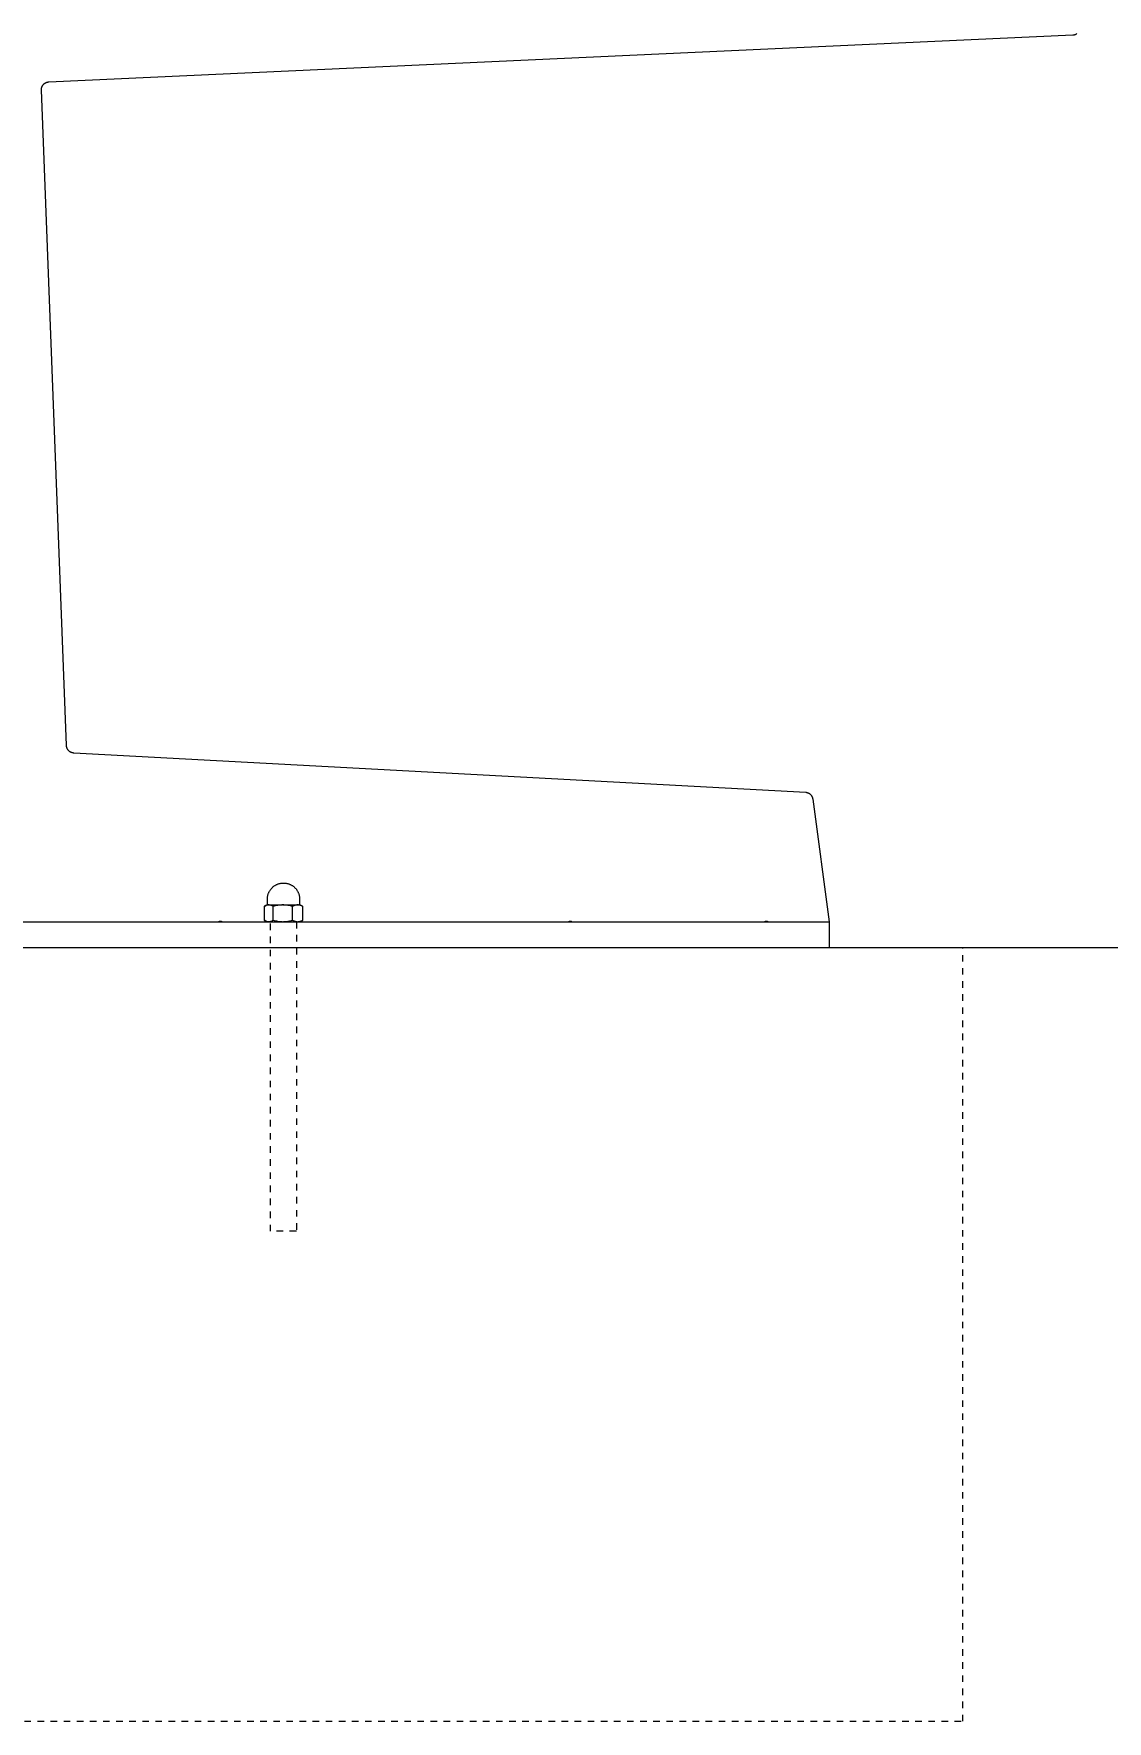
# Model space of a CAD drawing. Header units: inches. Extents: x -6 to 177, y -6 to 113.
# Drawn here: x 88.08 to 104.47, y 55.73 to 81.5 of the extents above; entities that cross this region are included whole.
import ezdxf

# ---------------------------------------------------------------- set-up
doc = ezdxf.new("R2010")
doc.units = ezdxf.units.IN
doc.linetypes.add('HIDDEN', pattern=[1.905, 1.27, -0.635])
for name, color, linetype, lineweight in [('ZANO_R', 7, 'Continuous', 0), ('ZANO_R_przerywana', 250, 'HIDDEN', 0), ('ZANO_W', 1, 'Continuous', 0)]:
    doc.layers.add(name, color=color, linetype=linetype, lineweight=lineweight)
doc.styles.get("Standard").update_dxf_attribs({"font": 'arial.ttf'})
doc.dimstyles.new('amerykanie', dxfattribs={"dimtxt": 50, "dimasz": 50, "dimexe": 0.5, "dimexo": 0.5, "dimgap": 1, "dimtad": 1, "dimdec": 0, "dimzin": 0, "dimlunit": 5, "dimtxsty": 'Standard', "dimcen": 0.09, "dimclrd": 1, "dimclre": 1, "dimclrt": 1, "dimazin": 0, "dimtfac": 1, "dimtdec": 0, "dimtmove": 0, "dimatfit": 3, "dimfxl": 1, "dimtzin": 0, "dimarcsym": 1})

# ---------------------------------------------------------------- blocks, each defined once
blk = doc.blocks.new('*D360')
at = {"layer": 'ZANO_W', "color": 1, "lineweight": -2}
blk.add_line((85.094, 70.683), (84.913, 72.026), dxfattribs=at)
blk.add_arc((85.514, 67.546), 4.02, 111.9318, 165.7101, dxfattribs=at)
at = {"layer": 'ZANO_W', "color": 1}
for points in [[(84.055, 71.114), (83.97, 71.436), (84.98, 71.53)], [(81.453, 68.559), (81.784, 68.518), (81.494, 67.546)]]:
    blk.add_solid(points, dxfattribs=at)
at = {"layer": 'ZANO_W', "color": 1, "insert": (81.372, 72.037), "char_height": 1.625, "attachment_point": 5}
blk.add_mtext("82%%d21'", dxfattribs=at)

msp = doc.modelspace()

# ---------------------------------------------------------------- linework, layer by layer
at = {"layer": 'ZANO_R'}
for p, q in [((88.30915, 80.76501), (103.94227, 81.48236)), ((103.94227, 81.48236), (103.94639, 81.48262)), ((103.94639, 81.48262), (103.95049, 81.48302)), ((103.95049, 81.48302), (103.95457, 81.48357)), ((103.95457, 81.48357), (103.95864, 81.48426)), ((103.95864, 81.48426), (103.96267, 81.48509)), ((103.96267, 81.48509), (103.96668, 81.48606)), ((103.96668, 81.48606), (103.97065, 81.48717)), ((103.97065, 81.48717), (103.97458, 81.48842)), ((103.97458, 81.48842), (103.97846, 81.4898)), ((103.97846, 81.4898), (103.98229, 81.49132)), ((103.98229, 81.49132), (103.98607, 81.49297)), ((103.98607, 81.49297), (103.98978, 81.49475)), ((103.98978, 81.49475), (103.99343, 81.49666)), ((103.99343, 81.49666), (103.99702, 81.4987)), ((103.99702, 81.4987), (104.00053, 81.50086)), ((104.00053, 81.50086), (104.00396, 81.50314)), ((88.19645, 80.64659), (88.1965, 80.65069)), ((88.1965, 80.65069), (88.1967, 80.65479)), ((88.1967, 80.65479), (88.19704, 80.65888)), ((88.19704, 80.65888), (88.19753, 80.66295)), ((88.19753, 80.66295), (88.19815, 80.66701)), ((88.19815, 80.66701), (88.19892, 80.67104)), ((88.19892, 80.67104), (88.19982, 80.67504)), ((88.19982, 80.67504), (88.20086, 80.67901)), ((88.20086, 80.67901), (88.20204, 80.68294)), ((88.20204, 80.68294), (88.20336, 80.68683)), ((88.20336, 80.68683), (88.20481, 80.69067)), ((88.20481, 80.69067), (88.20639, 80.69445)), ((88.20639, 80.69445), (88.2081, 80.69818)), ((88.2081, 80.69818), (88.20995, 80.70185)), ((88.20995, 80.70185), (88.21191, 80.70545)), ((88.21191, 80.70545), (88.214, 80.70898)), ((88.214, 80.70898), (88.21622, 80.71243)), ((88.21622, 80.71243), (88.21855, 80.71581)), ((88.21855, 80.71581), (88.221, 80.7191)), ((88.221, 80.7191), (88.22356, 80.72231)), ((88.22356, 80.72231), (88.22623, 80.72543)), ((88.22623, 80.72543), (88.229, 80.72845)), ((88.229, 80.72845), (88.23188, 80.73137)), ((88.23188, 80.73137), (88.23486, 80.73419)), ((88.23486, 80.73419), (88.23794, 80.73691)), ((88.23794, 80.73691), (88.24111, 80.73951)), ((88.24111, 80.73951), (88.24436, 80.74201)), ((88.24436, 80.74201), (88.24771, 80.74439)), ((88.24771, 80.74439), (88.25113, 80.74665)), ((88.25113, 80.74665), (88.25463, 80.7488)), ((88.25463, 80.7488), (88.2582, 80.75082)), ((88.2582, 80.75082), (88.26184, 80.75271)), ((88.26184, 80.75271), (88.26554, 80.75448)), ((88.26554, 80.75448), (88.2693, 80.75612)), ((88.2693, 80.75612), (88.27312, 80.75762)), ((88.27312, 80.75762), (88.27699, 80.759)), ((88.27699, 80.759), (88.2809, 80.76023)), ((88.2809, 80.76023), (88.28485, 80.76133)), ((88.28485, 80.76133), (88.28884, 80.7623)), ((88.28884, 80.7623), (88.29286, 80.76312)), ((88.29286, 80.76312), (88.29691, 80.76381)), ((88.29691, 80.76381), (88.30097, 80.76435)), ((88.30097, 80.76435), (88.30506, 80.76475)), ((88.30506, 80.76475), (88.30915, 80.76501)), ((88.19653, 80.64249), (88.19645, 80.64659)), ((88.58024, 70.63128), (88.19653, 80.64249)), ((88.58047, 70.62723), (88.58024, 70.63128)), ((88.58083, 70.62318), (88.58047, 70.62723)), ((88.58134, 70.61915), (88.58083, 70.62318)), ((88.58198, 70.61514), (88.58134, 70.61915)), ((88.58276, 70.61116), (88.58198, 70.61514)), ((88.58367, 70.6072), (88.58276, 70.61116)), ((88.58472, 70.60328), (88.58367, 70.6072)), ((88.58591, 70.59939), (88.58472, 70.60328)), ((88.58723, 70.59555), (88.58591, 70.59939)), ((88.58868, 70.59176), (88.58723, 70.59555)), ((88.59026, 70.58802), (88.58868, 70.59176)), ((88.59196, 70.58433), (88.59026, 70.58802)), ((88.5938, 70.58071), (88.59196, 70.58433)), ((88.59575, 70.57715), (88.5938, 70.58071)), ((88.59783, 70.57366), (88.59575, 70.57715)), ((88.60002, 70.57024), (88.59783, 70.57366)), ((88.60234, 70.5669), (88.60002, 70.57024)), ((88.60476, 70.56365), (88.60234, 70.5669)), ((88.6073, 70.56047), (88.60476, 70.56365)), ((88.60994, 70.55739), (88.6073, 70.56047)), ((88.61269, 70.5544), (88.60994, 70.55739)), ((88.61554, 70.55151), (88.61269, 70.5544)), ((88.61848, 70.54871), (88.61554, 70.55151)), ((88.62153, 70.54602), (88.61848, 70.54871)), ((88.62466, 70.54344), (88.62153, 70.54602)), ((88.62788, 70.54096), (88.62466, 70.54344)), ((88.63118, 70.53859), (88.62788, 70.54096)), ((88.63456, 70.53635), (88.63118, 70.53859)), ((88.63802, 70.53421), (88.63456, 70.53635)), ((88.64155, 70.5322), (88.63802, 70.53421)), ((88.64514, 70.53031), (88.64155, 70.5322)), ((88.6488, 70.52855), (88.64514, 70.53031)), ((88.65252, 70.52691), (88.6488, 70.52855)), ((88.65629, 70.5254), (88.65252, 70.52691)), ((88.66011, 70.52402), (88.65629, 70.5254)), ((88.66397, 70.52278), (88.66011, 70.52402)), ((88.66788, 70.52167), (88.66397, 70.52278)), ((88.67182, 70.52069), (88.66788, 70.52167)), ((88.67579, 70.51985), (88.67182, 70.52069)), ((88.67979, 70.51914), (88.67579, 70.51985)), ((88.68381, 70.51858), (88.67979, 70.51914)), ((88.68785, 70.51815), (88.68381, 70.51858)), ((88.6919, 70.51786), (88.68785, 70.51815)), ((99.8665, 69.91389), (88.6919, 70.51786)), ((99.87057, 69.9136), (99.8665, 69.91389)), ((99.87463, 69.91317), (99.87057, 69.9136)), ((99.87868, 69.9126), (99.87463, 69.91317)), ((99.8827, 69.91188), (99.87868, 69.9126)), ((99.8867, 69.91103), (99.8827, 69.91188)), ((99.89066, 69.91005), (99.8867, 69.91103)), ((99.89459, 69.90892), (99.89066, 69.91005)), ((99.89847, 69.90766), (99.89459, 69.90892)), ((99.90231, 69.90627), (99.89847, 69.90766)), ((99.9061, 69.90475), (99.90231, 69.90627)), ((99.90984, 69.90309), (99.9061, 69.90475)), ((99.91351, 69.90131), (99.90984, 69.90309)), ((99.91712, 69.8994), (99.91351, 69.90131)), ((99.92067, 69.89736), (99.91712, 69.8994)), ((99.92414, 69.89521), (99.92067, 69.89736)), ((99.92753, 69.89294), (99.92414, 69.89521)), ((99.93085, 69.89055), (99.92753, 69.89294)), ((99.93408, 69.88805), (99.93085, 69.89055)), ((99.93722, 69.88543), (99.93408, 69.88805)), ((99.94026, 69.88271), (99.93722, 69.88543)), ((99.94322, 69.87989), (99.94026, 69.88271)), ((99.94607, 69.87697), (99.94322, 69.87989)), ((99.94882, 69.87395), (99.94607, 69.87697)), ((99.95147, 69.87083), (99.94882, 69.87395)), ((99.954, 69.86763), (99.95147, 69.87083)), ((99.95642, 69.86434), (99.954, 69.86763)), ((99.95873, 69.86097), (99.95642, 69.86434)), ((99.96092, 69.85752), (99.95873, 69.86097)), ((99.96299, 69.854), (99.96092, 69.85752)), ((99.96494, 69.85041), (99.96299, 69.854)), ((99.96676, 69.84675), (99.96494, 69.85041)), ((99.96845, 69.84303), (99.96676, 69.84675)), ((99.97001, 69.83926), (99.96845, 69.84303)), ((99.97144, 69.83543), (99.97001, 69.83926)), ((99.97274, 69.83156), (99.97144, 69.83543)), ((99.97391, 69.82764), (99.97274, 69.83156)), ((99.97494, 69.82369), (99.97391, 69.82764)), ((99.97583, 69.8197), (99.97494, 69.82369)), ((99.97658, 69.81569), (99.97583, 69.8197)), ((99.97719, 69.81165), (99.97658, 69.81569)), ((100.22833, 67.93992), (99.97719, 69.81165)), ((91.6468, 68.28727), (91.64695, 68.29567)), ((91.6468, 68.20341), (91.6468, 68.28727)), ((91.64695, 68.29567), (91.64738, 68.30407)), ((91.64738, 68.30407), (91.6481, 68.31244)), ((91.6481, 68.31244), (91.6491, 68.32078)), ((91.6491, 68.32078), (91.65038, 68.32909)), ((91.65038, 68.32909), (91.65195, 68.33734)), ((91.65195, 68.33734), (91.6538, 68.34554)), ((91.6538, 68.34554), (91.65593, 68.35367)), ((91.65593, 68.35367), (91.65834, 68.36172)), ((91.65834, 68.36172), (91.66101, 68.36968)), ((91.66101, 68.36968), (91.66396, 68.37755)), ((91.66396, 68.37755), (91.66718, 68.38531)), ((91.66718, 68.38531), (91.67066, 68.39296)), ((91.67066, 68.39296), (91.67439, 68.40049)), ((91.67439, 68.40049), (91.67839, 68.40788)), ((91.67839, 68.40788), (91.68263, 68.41514)), ((91.68263, 68.41514), (91.68712, 68.42224)), ((91.68712, 68.42224), (91.69185, 68.42919)), ((91.69185, 68.42919), (91.69681, 68.43597)), ((91.69681, 68.43597), (91.702, 68.44258)), ((91.702, 68.44258), (91.70741, 68.449)), ((91.70741, 68.449), (91.71304, 68.45524)), ((91.71304, 68.45524), (91.71888, 68.46128)), ((91.71888, 68.46128), (91.72492, 68.46712)), ((91.72492, 68.46712), (91.73116, 68.47275)), ((91.73116, 68.47275), (91.73759, 68.47816)), ((91.73759, 68.47816), (91.7442, 68.48336)), ((91.7442, 68.48336), (91.75098, 68.48832)), ((91.75098, 68.48832), (91.75792, 68.49305)), ((91.75792, 68.49305), (91.76503, 68.49753)), ((91.76503, 68.49753), (91.77228, 68.50178)), ((91.77228, 68.50178), (91.77968, 68.50577)), ((91.77968, 68.50577), (91.7872, 68.50951)), ((91.7872, 68.50951), (91.79485, 68.51299)), ((91.79485, 68.51299), (91.80261, 68.5162)), ((91.80261, 68.5162), (91.81048, 68.51915)), ((91.81048, 68.51915), (91.81845, 68.52183)), ((91.81845, 68.52183), (91.8265, 68.52423)), ((91.8265, 68.52423), (91.83463, 68.52636)), ((91.83463, 68.52636), (91.84282, 68.52821)), ((91.84282, 68.52821), (91.85108, 68.52978)), ((91.85108, 68.52978), (91.85938, 68.53107)), ((91.85938, 68.53107), (91.86773, 68.53207)), ((91.86773, 68.53207), (91.8761, 68.53279)), ((91.8761, 68.53279), (91.88449, 68.53322)), ((91.88449, 68.53322), (91.89289, 68.53336)), ((91.89289, 68.53336), (91.90129, 68.53322)), ((91.90129, 68.53322), (91.90968, 68.53279)), ((91.90968, 68.53279), (91.91806, 68.53207)), ((91.91806, 68.53207), (91.9264, 68.53107)), ((91.9264, 68.53107), (91.9347, 68.52978)), ((91.9347, 68.52978), (91.94296, 68.52821)), ((91.94296, 68.52821), (91.95116, 68.52636)), ((91.95116, 68.52636), (91.95928, 68.52423)), ((91.95928, 68.52423), (91.96734, 68.52183)), ((91.96734, 68.52183), (91.9753, 68.51915)), ((91.9753, 68.51915), (91.98317, 68.5162)), ((91.98317, 68.5162), (91.99093, 68.51299)), ((91.99093, 68.51299), (91.99858, 68.50951)), ((91.99858, 68.50951), (92.00611, 68.50577)), ((92.00611, 68.50577), (92.0135, 68.50178)), ((92.0135, 68.50178), (92.02075, 68.49753)), ((92.02075, 68.49753), (92.02786, 68.49305)), ((92.02786, 68.49305), (92.0348, 68.48832)), ((92.0348, 68.48832), (92.04159, 68.48336)), ((92.04159, 68.48336), (92.04819, 68.47816)), ((92.04819, 68.47816), (92.05462, 68.47275)), ((92.05462, 68.47275), (92.06086, 68.46712)), ((92.06086, 68.46712), (92.0669, 68.46128)), ((92.0669, 68.46128), (92.07274, 68.45524)), ((92.07274, 68.45524), (92.07837, 68.449)), ((92.07837, 68.449), (92.08378, 68.44258)), ((92.08378, 68.44258), (92.08897, 68.43597)), ((92.08897, 68.43597), (92.09394, 68.42919)), ((92.09394, 68.42919), (92.09866, 68.42224)), ((92.09866, 68.42224), (92.10315, 68.41514)), ((92.10315, 68.41514), (92.1074, 68.40788)), ((92.1074, 68.40788), (92.11139, 68.40049)), ((92.11139, 68.40049), (92.11513, 68.39296)), ((92.11513, 68.39296), (92.1186, 68.38531)), ((92.1186, 68.38531), (92.12182, 68.37755)), ((92.12182, 68.37755), (92.12477, 68.36968)), ((92.12477, 68.36968), (92.12745, 68.36172)), ((92.12745, 68.36172), (92.12985, 68.35367)), ((92.12985, 68.35367), (92.13198, 68.34554)), ((92.13198, 68.34554), (92.13383, 68.33734)), ((92.13383, 68.33734), (92.1354, 68.32909)), ((92.1354, 68.32909), (92.13669, 68.32078)), ((92.13669, 68.32078), (92.13769, 68.31244)), ((92.13769, 68.31244), (92.1384, 68.30407)), ((92.1384, 68.30407), (92.13883, 68.29567)), ((92.13883, 68.29567), (92.13898, 68.28727)), ((92.13898, 68.28727), (92.13898, 68.20341)), ((91.6012, 68.17821), (91.5976, 68.17582)), ((91.5976, 68.17582), (91.5976, 67.96561)), ((91.60488, 68.18047), (91.6012, 68.17821)), ((91.60862, 68.18262), (91.60488, 68.18047)), ((91.60602, 68.18082), (91.63696, 68.19868)), ((91.61244, 68.18463), (91.60862, 68.18262)), ((91.61632, 68.18653), (91.61244, 68.18463)), ((91.62026, 68.18829), (91.61632, 68.18653)), ((91.62425, 68.18992), (91.62026, 68.18829)), ((91.6283, 68.19141), (91.62425, 68.18992)), ((91.6324, 68.19278), (91.6283, 68.19141)), ((91.63654, 68.194), (91.6324, 68.19278)), ((91.64071, 68.19509), (91.63654, 68.194)), ((91.63697, 68.19868), (91.63696, 68.19868)), ((91.63696, 68.19868), (91.63696, 68.19868)), ((91.63696, 68.19868), (91.63696, 68.19868)), ((91.63696, 68.19868), (91.63697, 68.19868)), ((91.63697, 68.19868), (91.63703, 68.19868)), ((91.63703, 68.19868), (91.63734, 68.19868)), ((91.63734, 68.19868), (91.63864, 68.19868)), ((91.63864, 68.19868), (91.64397, 68.19868)), ((91.64492, 68.19604), (91.64071, 68.19509)), ((91.64224, 68.19871), (91.6468, 68.20341)), ((91.64397, 68.19868), (91.66448, 68.19868)), ((91.64916, 68.19685), (91.64492, 68.19604)), ((91.65343, 68.19752), (91.64916, 68.19685)), ((91.65771, 68.19805), (91.65343, 68.19752)), ((91.66201, 68.19844), (91.65771, 68.19805)), ((91.66632, 68.19868), (91.66201, 68.19844)), ((91.67063, 68.19844), (91.66632, 68.19868)), ((91.66836, 68.19868), (91.8776, 68.19868)), ((91.67493, 68.19805), (91.67063, 68.19844)), ((91.67921, 68.19752), (91.67493, 68.19805)), ((91.68347, 68.19685), (91.67921, 68.19752)), ((91.68771, 68.19604), (91.68347, 68.19685)), ((91.69192, 68.19509), (91.68771, 68.19604)), ((91.6961, 68.194), (91.69192, 68.19509)), ((91.70024, 68.19278), (91.6961, 68.194)), ((91.70433, 68.19141), (91.70024, 68.19278)), ((91.70838, 68.18992), (91.70433, 68.19141)), ((91.71238, 68.18829), (91.70838, 68.18992)), ((91.71632, 68.18653), (91.71238, 68.18829)), ((91.7202, 68.18464), (91.71632, 68.18653)), ((91.72401, 68.18262), (91.7202, 68.18464)), ((91.72776, 68.18047), (91.72401, 68.18262)), ((91.73143, 68.17821), (91.72776, 68.18047)), ((91.73503, 68.17582), (91.73143, 68.17821)), ((91.75104, 68.18043), (91.73503, 68.17582)), ((91.73503, 67.96561), (91.73503, 68.17582)), ((91.76718, 68.18453), (91.75104, 68.18043)), ((91.78345, 68.18811), (91.76718, 68.18453)), ((91.79982, 68.19118), (91.78345, 68.18811)), ((91.81628, 68.19373), (91.79982, 68.19118)), ((91.83281, 68.19575), (91.81628, 68.19373)), ((91.8494, 68.19725), (91.83281, 68.19575)), ((91.86602, 68.19823), (91.8494, 68.19725)), ((91.88267, 68.19868), (91.86602, 68.19823)), ((91.89932, 68.19823), (91.88267, 68.19868)), ((91.88699, 68.19868), (92.10708, 68.19868)), ((91.91595, 68.19726), (91.89932, 68.19823)), ((91.93254, 68.19575), (91.91595, 68.19726)), ((91.94907, 68.19373), (91.93254, 68.19575)), ((91.96553, 68.19118), (91.94907, 68.19373)), ((91.9819, 68.18811), (91.96553, 68.19118)), ((91.99817, 68.18453), (91.9819, 68.18811)), ((92.01431, 68.18043), (91.99817, 68.18453)), ((92.03032, 68.17582), (92.01431, 68.18043)), ((92.03513, 68.17856), (92.03032, 68.17582)), ((92.03032, 67.96561), (92.03032, 68.17582)), ((92.04003, 68.18113), (92.03513, 68.17856)), ((92.04502, 68.18353), (92.04003, 68.18113)), ((92.05009, 68.18577), (92.04502, 68.18353)), ((92.05522, 68.18783), (92.05009, 68.18577)), ((92.06042, 68.18972), (92.05522, 68.18783)), ((92.06569, 68.19144), (92.06042, 68.18972)), ((92.07101, 68.19298), (92.06569, 68.19144)), ((92.07637, 68.19434), (92.07101, 68.19298)), ((92.08178, 68.19552), (92.07637, 68.19434)), ((92.08722, 68.19652), (92.08178, 68.19552)), ((92.0927, 68.19734), (92.08722, 68.19652)), ((92.0982, 68.19797), (92.0927, 68.19734)), ((92.10372, 68.19842), (92.0982, 68.19797)), ((92.10925, 68.19868), (92.10372, 68.19842)), ((92.11478, 68.19842), (92.10925, 68.19868)), ((92.11152, 68.19868), (92.14882, 68.19868)), ((92.12029, 68.19797), (92.11478, 68.19842)), ((92.12579, 68.19733), (92.12029, 68.19797)), ((92.13127, 68.19652), (92.12579, 68.19733)), ((92.13671, 68.19552), (92.13127, 68.19652)), ((92.14212, 68.19434), (92.13671, 68.19552)), ((92.13898, 68.20341), (92.13898, 68.20324)), ((92.13898, 68.20324), (92.13899, 68.20308)), ((92.13899, 68.20308), (92.139, 68.20292)), ((92.139, 68.20292), (92.13902, 68.20275)), ((92.13902, 68.20275), (92.13905, 68.20259)), ((92.13905, 68.20259), (92.13908, 68.20243)), ((92.13908, 68.20243), (92.13912, 68.20227)), ((92.13912, 68.20227), (92.13916, 68.20211)), ((92.13916, 68.20211), (92.13921, 68.20195)), ((92.13921, 68.20195), (92.13926, 68.2018)), ((92.13926, 68.2018), (92.13932, 68.20164)), ((92.13932, 68.20164), (92.13938, 68.20149)), ((92.13938, 68.20149), (92.13945, 68.20134)), ((92.13945, 68.20134), (92.13953, 68.2012)), ((92.13953, 68.2012), (92.13961, 68.20105)), ((92.13961, 68.20105), (92.13969, 68.20091)), ((92.13969, 68.20091), (92.13978, 68.20077)), ((92.13978, 68.20077), (92.13987, 68.20064)), ((92.13987, 68.20064), (92.13997, 68.20051)), ((92.13997, 68.20051), (92.14007, 68.20038)), ((92.14007, 68.20038), (92.14018, 68.20026)), ((92.14018, 68.20026), (92.14029, 68.20014)), ((92.14029, 68.20014), (92.14041, 68.20002)), ((92.14041, 68.20002), (92.14053, 68.19991)), ((92.14053, 68.19991), (92.14065, 68.1998)), ((92.14065, 68.1998), (92.14078, 68.1997)), ((92.14078, 68.1997), (92.14091, 68.1996)), ((92.14091, 68.1996), (92.14104, 68.1995)), ((92.14104, 68.1995), (92.14118, 68.19941)), ((92.14118, 68.19941), (92.14132, 68.19933)), ((92.14132, 68.19933), (92.14146, 68.19925)), ((92.14146, 68.19925), (92.14161, 68.19917)), ((92.14161, 68.19917), (92.14176, 68.1991)), ((92.14176, 68.1991), (92.14191, 68.19904)), ((92.14191, 68.19904), (92.14206, 68.19898)), ((92.14206, 68.19898), (92.14222, 68.19892)), ((92.14749, 68.19297), (92.14212, 68.19434)), ((92.14222, 68.19892), (92.14237, 68.19887)), ((92.14237, 68.19887), (92.14253, 68.19883)), ((92.14253, 68.19883), (92.14269, 68.19879)), ((92.14269, 68.19879), (92.14285, 68.19876)), ((92.14285, 68.19876), (92.14302, 68.19873)), ((92.15281, 68.19143), (92.14749, 68.19297)), ((92.14882, 68.19868), (92.18198, 68.17954)), ((92.15807, 68.18972), (92.15281, 68.19143)), ((92.16327, 68.18783), (92.15807, 68.18972)), ((92.16841, 68.18576), (92.16327, 68.18783)), ((92.17347, 68.18353), (92.16841, 68.18576)), ((92.17846, 68.18112), (92.17347, 68.18353)), ((92.18336, 68.17855), (92.17846, 68.18112)), ((92.18198, 68.17954), (92.18818, 68.17582)), ((92.18818, 68.17582), (92.18336, 68.17855)), ((92.18818, 67.96561), (92.18818, 68.17582)), ((87.13479, 67.93992), (100.07697, 67.93992)), ((90.90067, 67.93992), (90.90163, 67.94085)), ((90.90163, 67.94085), (90.90263, 67.94175)), ((90.90263, 67.94175), (90.90366, 67.94262)), ((90.90366, 67.94262), (90.90472, 67.94345)), ((90.90472, 67.94345), (90.9058, 67.94424)), ((90.9058, 67.94424), (90.90691, 67.945)), ((90.90691, 67.945), (90.90805, 67.94572)), ((90.90805, 67.94572), (90.90921, 67.9464)), ((90.90921, 67.9464), (90.9104, 67.94704)), ((90.9104, 67.94704), (90.9116, 67.94763)), ((90.9116, 67.94763), (90.91282, 67.94819)), ((90.91282, 67.94819), (90.91407, 67.94871)), ((90.91407, 67.94871), (90.91532, 67.94918)), ((90.91532, 67.94918), (90.9166, 67.94961)), ((90.9166, 67.94961), (90.91789, 67.94999)), ((90.91789, 67.94999), (90.91919, 67.95033)), ((90.91919, 67.95033), (90.9205, 67.95063)), ((90.9205, 67.95063), (90.92182, 67.95088)), ((90.92182, 67.95088), (90.92315, 67.95108)), ((90.92315, 67.95108), (90.92448, 67.95124)), ((90.92448, 67.95124), (90.92582, 67.95136)), ((90.92582, 67.95136), (90.92717, 67.95143)), ((90.92717, 67.95143), (90.92851, 67.95145)), ((90.92851, 67.95145), (90.92985, 67.95143)), ((90.92985, 67.95143), (90.9312, 67.95136)), ((90.9312, 67.95136), (90.93254, 67.95124)), ((90.93254, 67.95124), (90.93387, 67.95108)), ((90.93387, 67.95108), (90.9352, 67.95088)), ((90.9352, 67.95088), (90.93652, 67.95063)), ((90.93652, 67.95063), (90.93783, 67.95033)), ((90.93783, 67.95033), (90.93913, 67.94999)), ((90.93913, 67.94999), (90.94042, 67.94961)), ((90.94042, 67.94961), (90.9417, 67.94918)), ((90.9417, 67.94918), (90.94295, 67.94871)), ((90.94295, 67.94871), (90.9442, 67.94819)), ((90.9442, 67.94819), (90.94542, 67.94763)), ((90.94542, 67.94763), (90.94662, 67.94704)), ((90.94662, 67.94704), (90.94781, 67.9464)), ((90.94781, 67.9464), (90.94897, 67.94572)), ((90.94897, 67.94572), (90.9501, 67.945)), ((90.9501, 67.945), (90.95122, 67.94424)), ((90.95122, 67.94424), (90.9523, 67.94345)), ((90.9523, 67.94345), (90.95336, 67.94262)), ((90.95336, 67.94262), (90.95439, 67.94175)), ((90.95439, 67.94175), (90.95538, 67.94085)), ((90.95538, 67.94085), (90.95635, 67.93992)), ((91.5976, 67.96561), (91.6012, 67.96322)), ((91.6012, 67.96322), (91.60487, 67.96096)), ((91.60487, 67.96096), (91.60862, 67.95882)), ((91.63696, 67.94275), (91.60604, 67.9606)), ((91.60862, 67.95882), (91.61244, 67.9568)), ((91.61244, 67.9568), (91.61632, 67.95491)), ((91.61632, 67.95491), (91.62026, 67.95315)), ((91.63697, 67.94275), (91.61727, 67.94275)), ((91.62026, 67.95315), (91.62425, 67.95152)), ((91.62425, 67.95152), (91.6283, 67.95002)), ((91.6283, 67.95002), (91.6324, 67.94866)), ((91.6324, 67.94866), (91.63654, 67.94743)), ((91.63654, 67.94743), (91.64071, 67.94634)), ((91.63697, 67.94275), (91.66448, 67.94275)), ((91.64071, 67.94634), (91.64492, 67.94539)), ((91.64492, 67.94539), (91.64916, 67.94458)), ((91.64916, 67.94458), (91.65343, 67.94391)), ((91.65343, 67.94391), (91.65771, 67.94338)), ((91.65771, 67.94338), (91.66201, 67.943)), ((91.66201, 67.943), (91.66632, 67.94275)), ((91.66632, 67.94275), (91.67063, 67.943)), ((91.66836, 67.94275), (91.87833, 67.94275)), ((91.67063, 67.943), (91.67493, 67.94338)), ((91.67493, 67.94338), (91.67921, 67.94391)), ((91.67921, 67.94391), (91.68347, 67.94458)), ((91.68347, 67.94458), (91.68771, 67.94539)), ((91.68771, 67.94539), (91.69192, 67.94634)), ((91.69192, 67.94634), (91.6961, 67.94743)), ((91.6961, 67.94743), (91.70024, 67.94866)), ((91.70024, 67.94866), (91.70433, 67.95002)), ((91.70433, 67.95002), (91.70838, 67.95152)), ((91.70838, 67.95152), (91.71238, 67.95315)), ((91.71238, 67.95315), (91.71632, 67.95491)), ((91.71632, 67.95491), (91.7202, 67.9568)), ((91.7202, 67.9568), (91.72401, 67.95882)), ((91.72401, 67.95882), (91.72776, 67.96096)), ((91.72776, 67.96096), (91.73143, 67.96323)), ((91.73143, 67.96323), (91.73503, 67.96561)), ((91.73503, 67.96561), (91.75104, 67.961)), ((91.75104, 67.961), (91.76718, 67.95691)), ((91.76718, 67.95691), (91.78345, 67.95332)), ((91.78345, 67.95332), (91.79982, 67.95026)), ((91.79982, 67.95026), (91.81628, 67.94771)), ((91.81628, 67.94771), (91.83281, 67.94568)), ((91.83281, 67.94568), (91.8494, 67.94418)), ((91.8494, 67.94418), (91.86602, 67.9432)), ((91.86602, 67.9432), (91.88267, 67.94275)), ((91.88267, 67.94275), (91.89932, 67.9432)), ((91.88699, 67.94275), (92.10708, 67.94275)), ((91.89932, 67.9432), (91.91595, 67.94418)), ((91.91595, 67.94418), (91.93254, 67.94568)), ((91.93254, 67.94568), (91.94907, 67.94771)), ((91.94907, 67.94771), (91.96553, 67.95026)), ((91.96553, 67.95026), (91.9819, 67.95332)), ((91.9819, 67.95332), (91.99817, 67.95691)), ((91.99817, 67.95691), (92.01431, 67.96101)), ((92.01431, 67.96101), (92.03032, 67.96561)), ((92.03032, 67.96561), (92.03513, 67.96288)), ((92.03513, 67.96288), (92.04003, 67.96031)), ((92.04003, 67.96031), (92.04502, 67.9579)), ((92.04502, 67.9579), (92.05009, 67.95567)), ((92.05009, 67.95567), (92.05522, 67.9536)), ((92.05522, 67.9536), (92.06042, 67.95171)), ((92.06042, 67.95171), (92.06569, 67.94999)), ((92.06569, 67.94999), (92.07101, 67.94845)), ((92.07101, 67.94845), (92.07637, 67.94709)), ((92.07637, 67.94709), (92.08178, 67.94591)), ((92.08178, 67.94591), (92.08722, 67.94491)), ((92.08722, 67.94491), (92.0927, 67.9441)), ((92.0927, 67.9441), (92.0982, 67.94346)), ((92.0982, 67.94346), (92.10372, 67.94302)), ((92.10372, 67.94302), (92.10925, 67.94275)), ((92.10925, 67.94275), (92.11478, 67.94302)), ((92.11152, 67.94275), (92.14882, 67.94275)), ((92.11478, 67.94302), (92.12029, 67.94347)), ((92.12029, 67.94347), (92.12579, 67.9441)), ((92.12579, 67.9441), (92.13127, 67.94492)), ((92.13127, 67.94492), (92.13671, 67.94592)), ((92.13671, 67.94592), (92.14212, 67.9471)), ((92.14212, 67.9471), (92.14749, 67.94846)), ((92.14749, 67.94846), (92.15281, 67.95)), ((92.18198, 67.9619), (92.14882, 67.94275)), ((92.16851, 67.94275), (92.14882, 67.94275)), ((92.15281, 67.95), (92.15807, 67.95172)), ((92.15807, 67.95172), (92.16327, 67.95361)), ((92.16327, 67.95361), (92.16841, 67.95567)), ((92.16841, 67.95567), (92.17347, 67.95791)), ((92.17347, 67.95791), (92.17846, 67.96031)), ((92.17846, 67.96031), (92.18336, 67.96288)), ((92.18818, 67.96561), (92.18198, 67.9619)), ((92.18336, 67.96288), (92.18818, 67.96561)), ((96.24314, 67.93992), (96.2441, 67.94085)), ((96.2441, 67.94085), (96.2451, 67.94175)), ((96.2451, 67.94175), (96.24613, 67.94262)), ((96.24613, 67.94262), (96.24719, 67.94345)), ((96.24719, 67.94345), (96.24827, 67.94424)), ((96.24827, 67.94424), (96.24938, 67.945)), ((96.24938, 67.945), (96.25052, 67.94572)), ((96.25052, 67.94572), (96.25168, 67.9464)), ((96.25168, 67.9464), (96.25286, 67.94704)), ((96.25286, 67.94704), (96.25407, 67.94763)), ((96.25407, 67.94763), (96.25529, 67.94819)), ((96.25529, 67.94819), (96.25653, 67.94871)), ((96.25653, 67.94871), (96.25779, 67.94918)), ((96.25779, 67.94918), (96.25907, 67.94961)), ((96.25907, 67.94961), (96.26035, 67.94999)), ((96.26035, 67.94999), (96.26166, 67.95033)), ((96.26166, 67.95033), (96.26297, 67.95063)), ((96.26297, 67.95063), (96.26429, 67.95088)), ((96.26429, 67.95088), (96.26562, 67.95108)), ((96.26562, 67.95108), (96.26695, 67.95124)), ((96.26695, 67.95124), (96.26829, 67.95136)), ((96.26829, 67.95136), (96.26963, 67.95143)), ((96.26963, 67.95143), (96.27098, 67.95145)), ((96.27098, 67.95145), (96.27232, 67.95143)), ((96.27232, 67.95143), (96.27366, 67.95136)), ((96.27366, 67.95136), (96.275, 67.95124)), ((96.275, 67.95124), (96.27634, 67.95108)), ((96.27634, 67.95108), (96.27767, 67.95088)), ((96.27767, 67.95088), (96.27899, 67.95063)), ((96.27899, 67.95063), (96.2803, 67.95033)), ((96.2803, 67.95033), (96.2816, 67.94999)), ((96.2816, 67.94999), (96.28289, 67.94961)), ((96.28289, 67.94961), (96.28416, 67.94918)), ((96.28416, 67.94918), (96.28542, 67.94871)), ((96.28542, 67.94871), (96.28666, 67.94819)), ((96.28666, 67.94819), (96.28789, 67.94763)), ((96.28789, 67.94763), (96.28909, 67.94704)), ((96.28909, 67.94704), (96.29028, 67.9464)), ((96.29028, 67.9464), (96.29144, 67.94572)), ((96.29144, 67.94572), (96.29257, 67.945)), ((96.29257, 67.945), (96.29368, 67.94424)), ((96.29368, 67.94424), (96.29477, 67.94345)), ((96.29477, 67.94345), (96.29583, 67.94262)), ((96.29583, 67.94262), (96.29685, 67.94175)), ((96.29685, 67.94175), (96.29785, 67.94085)), ((96.29785, 67.94085), (96.29882, 67.93992)), ((99.23611, 67.93992), (99.23707, 67.94085)), ((99.23707, 67.94085), (99.23807, 67.94175)), ((99.23807, 67.94175), (99.2391, 67.94262)), ((99.2391, 67.94262), (99.24016, 67.94345)), ((99.24016, 67.94345), (99.24124, 67.94424)), ((99.24124, 67.94424), (99.24235, 67.945)), ((99.24235, 67.945), (99.24349, 67.94572)), ((99.24349, 67.94572), (99.24465, 67.9464)), ((99.24465, 67.9464), (99.24583, 67.94704)), ((99.24583, 67.94704), (99.24704, 67.94763)), ((99.24704, 67.94763), (99.24826, 67.94819)), ((99.24826, 67.94819), (99.2495, 67.94871)), ((99.2495, 67.94871), (99.25076, 67.94918)), ((99.25076, 67.94918), (99.25204, 67.94961)), ((99.25204, 67.94961), (99.25332, 67.94999)), ((99.25332, 67.94999), (99.25463, 67.95033)), ((99.25463, 67.95033), (99.25594, 67.95063)), ((99.25594, 67.95063), (99.25726, 67.95088)), ((99.25726, 67.95088), (99.25859, 67.95108)), ((99.25859, 67.95108), (99.25992, 67.95124)), ((99.25992, 67.95124), (99.26126, 67.95136)), ((99.26126, 67.95136), (99.2626, 67.95143)), ((99.2626, 67.95143), (99.26395, 67.95145)), ((99.26395, 67.95145), (99.26529, 67.95143)), ((99.26529, 67.95143), (99.26663, 67.95136)), ((99.26663, 67.95136), (99.26797, 67.95124)), ((99.26797, 67.95124), (99.26931, 67.95108)), ((99.26931, 67.95108), (99.27064, 67.95088)), ((99.27064, 67.95088), (99.27196, 67.95063)), ((99.27196, 67.95063), (99.27327, 67.95033)), ((99.27327, 67.95033), (99.27457, 67.94999)), ((99.27457, 67.94999), (99.27586, 67.94961)), ((99.27586, 67.94961), (99.27713, 67.94918)), ((99.27713, 67.94918), (99.27839, 67.94871)), ((99.27839, 67.94871), (99.27963, 67.94819)), ((99.27963, 67.94819), (99.28086, 67.94763)), ((99.28086, 67.94763), (99.28206, 67.94704)), ((99.28206, 67.94704), (99.28325, 67.9464)), ((99.28325, 67.9464), (99.28441, 67.94572)), ((99.28441, 67.94572), (99.28554, 67.945)), ((99.28554, 67.945), (99.28665, 67.94424)), ((99.28665, 67.94424), (99.28774, 67.94345)), ((99.28774, 67.94345), (99.2888, 67.94262)), ((99.2888, 67.94262), (99.28982, 67.94175)), ((99.28982, 67.94175), (99.29082, 67.94085)), ((99.29082, 67.94085), (99.29179, 67.93992)), ((100.07697, 67.93992), (100.22833, 67.93992)), ((100.22833, 67.54618), (100.22833, 67.93992)), ((84.93751, 67.54618), (102.26199, 67.54618))]:
    msp.add_line(p, q, dxfattribs=at)
msp.add_lwpolyline([(-4.18579, 67.54618), (120.5783, 67.54618)], dxfattribs=at)
at = {"layer": 'ZANO_R_przerywana', "ltscale": 0.05}
for p, q in [((91.69602, 63.21506), (91.69602, 67.93992)), ((92.08976, 67.93992), (92.08976, 63.21506)), ((102.26199, 55.73403), (102.26199, 67.54618)), ((92.08577, 63.21506), (91.69602, 63.21506)), ((92.08877, 63.21506), (92.08577, 63.21506)), ((92.08953, 63.21506), (92.08877, 63.21506)), ((92.08971, 63.21506), (92.08953, 63.21506)), ((92.08975, 63.21506), (92.08971, 63.21506)), ((92.08976, 63.21506), (92.08975, 63.21506)), ((92.08976, 63.21506), (92.08976, 63.21506)), ((92.08976, 63.21506), (92.08976, 63.21506)), ((92.08976, 63.21506), (92.08976, 63.21506)), ((92.08976, 63.21506), (92.08976, 63.21506)), ((84.93751, 55.73403), (102.26199, 55.73403))]:
    msp.add_line(p, q, dxfattribs=at)

# ---------------------------------------------------------------- dimensions: what is measured, and where the dimension line sits
at = {"layer": 'ZANO_W'}
dim = msp.add_angular_dim_2l(base=(81.94711, 69.39944), line1=((-4.18579, 67.54618), (120.5783, 67.54618)), line2=((85.30661, 69.0947), (85.16, 70.18737)), dimstyle='amerykanie', override={"dimtxt": 1.625, "dimasz": 1, "dimgap": 0.5, "dimdec": 4, "dimaunit": 1, "dimadec": 1, "dimtdec": 4, "dimtmove": 1, "dimfrac": 2}, dxfattribs=at)
dim.commit()
dim.dimension.update_dxf_attribs({"geometry": '*D360', "text_midpoint": (81.37241, 72.03666), "dimtype": 162})

doc.saveas('drawing.dxf')
